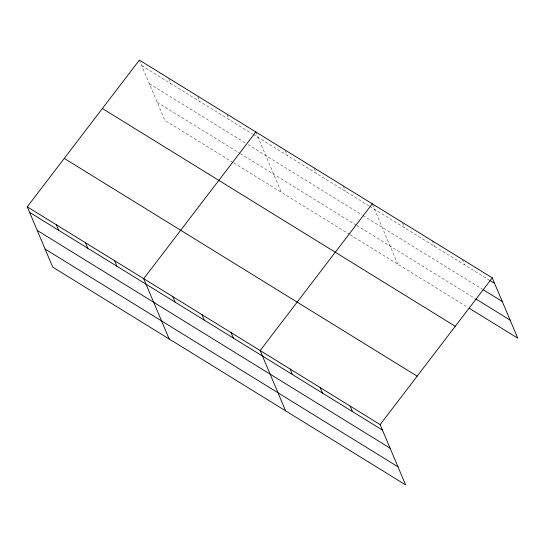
<?xml version="1.0" encoding="UTF-8"?>
<svg xmlns="http://www.w3.org/2000/svg" width="545" height="545" viewBox="0 0 545 545"><rect width="100%" height="100%" fill="white"/><g stroke="black" fill="none" stroke-linecap="round" stroke-linejoin="round"><path stroke-width="0.41" stroke-dasharray="2.73 2.04" d="M141.714 65.625L252.485 133.981M253.2 134.417L368.945 205.84M369.653 206.283L488.892 279.864M149.35 83.705L245.209 142.858M248.05 144.616L362.377 215.159M363.086 215.595L482.243 289.129M157.219 102.331L239.589 153.165M240.297 153.601L356.042 225.024M356.757 225.46L475.117 298.503M233.028 162.478L164.856 120.411L139.67 60.795M233.737 162.914L349.481 234.343M350.19 234.779L467.76 307.326M462.276 259.359L464.613 264.877M432.28 240.849L434.617 246.367M402.578 223.028L404.622 227.858M372.582 204.518L397.768 264.134M343.18 185.865L345.51 191.384M314.356 168.589L316.393 173.419M285.239 150.624L287.283 155.454M255.837 131.965L281.309 192.276M227.013 114.695L229.057 119.519M197.903 96.724L199.94 101.554M168.786 78.759L170.823 83.589"/><path stroke-width="0.82" d="M27.25 206.821L380.144 424.589L405.616 484.893L52.722 267.132L27.25 206.821L139.384 60.107L492.278 277.868L517.75 338.179L469.184 308.211M255.837 131.965L143.703 278.686L169.182 338.99M372.29 203.83L260.163 350.544L285.635 410.855M380.144 424.589L492.278 277.868M489.608 280.3L494.608 283.386M482.959 289.572L502.245 301.467M475.833 298.939L510.113 320.099M102.378 108.523L455.273 326.285M64.255 158.404L417.15 376.173M29.58 212.339L382.474 430.107M37.217 230.419L390.111 448.188M45.085 249.051L397.979 466.813M350.149 406.08L352.479 411.598M320.153 387.57L322.483 393.088M290.158 369.054L292.488 374.579M231.046 332.579L233.376 338.098M201.929 314.615L204.266 320.133M172.82 296.65L175.149 302.168M114.593 260.721L116.923 266.239M85.476 242.757L87.806 248.275M56.367 224.785L58.697 230.31"/></g></svg>
